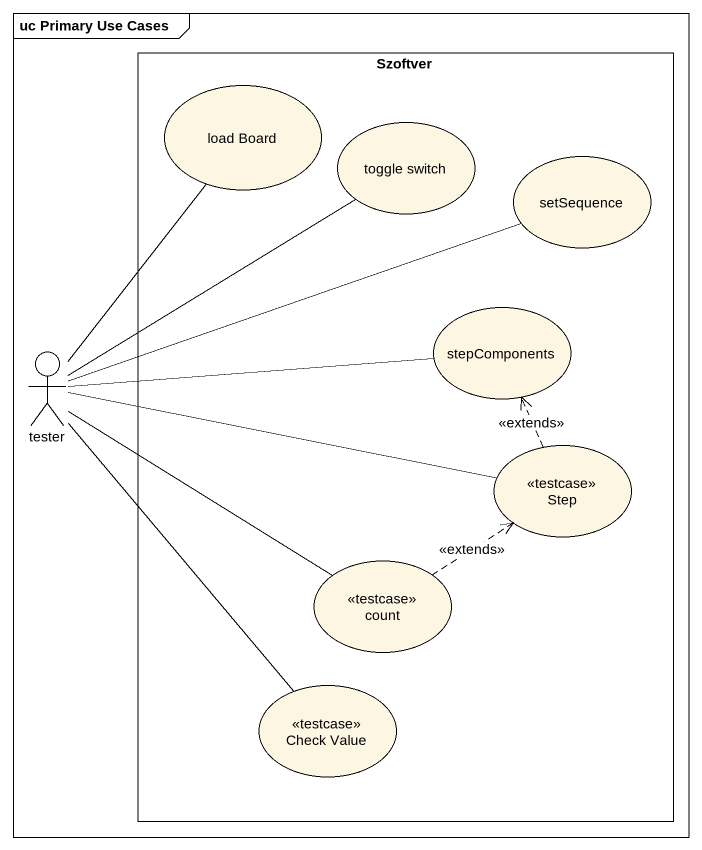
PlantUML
@startuml
mainframe uc Primary Use Cases
rectangle Szoftver {
  usecase "load Board" as load_Board
  usecase "toggle switch" as toggle_switch
  usecase setSequence
  usecase stepComponents
  usecase Step <<testcase>>
  usecase count <<testcase>>
  usecase "Check Value" as Check_Value <<testcase>>
}
actor tester
tester -up- load_Board
tester -up- toggle_switch
tester -right- setSequence
tester -right- stepComponents
tester -right- Step
tester -right- count
tester -- Check_Value
Step .up.> stepComponents : <<extends>>
count .up.> Step : <<extends>>
@enduml
